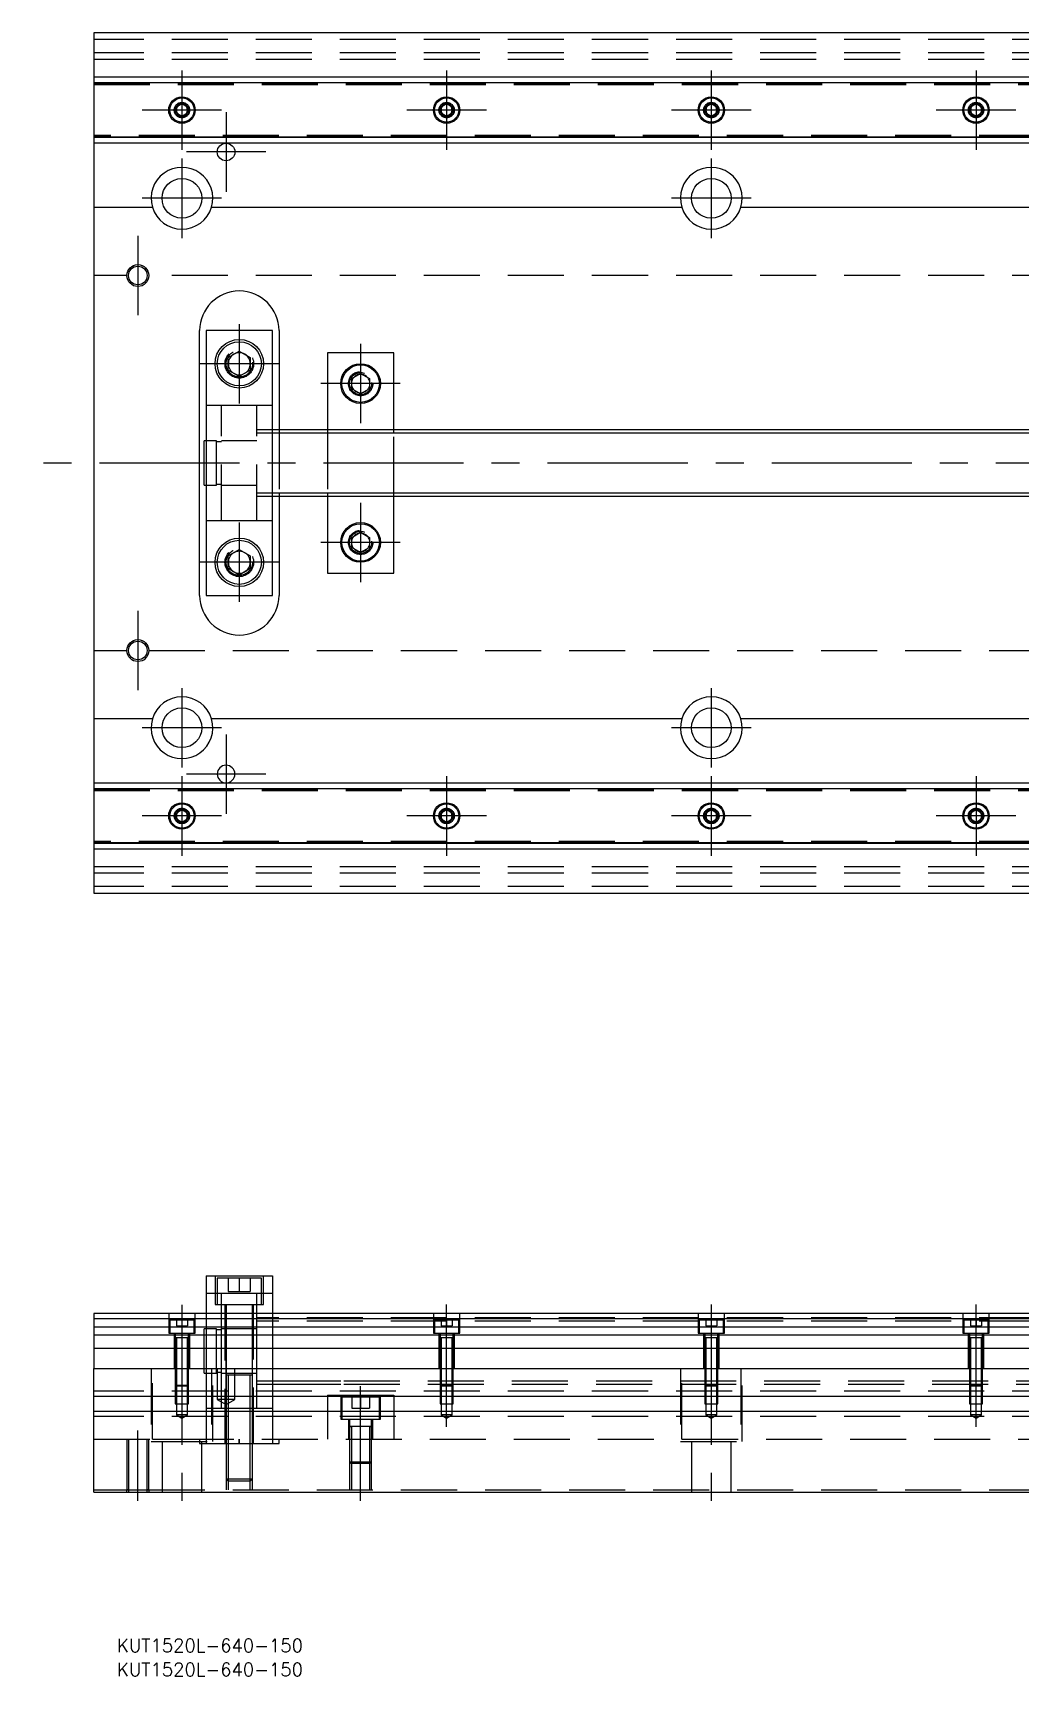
# Model space of a CAD drawing. Extents: x -14 to 849, y -275 to 103.
# Drawn here: x -13.8 to 210, y -275 to 97.5 of the extents above; entities that cross this region are included whole.
import ezdxf

# ---------------------------------------------------------------- set-up
doc = ezdxf.new("R2010")
doc.units = 0
doc.linetypes.add('CENTER', pattern=[50.8, 31.75, -6.35, 6.35, -6.35])
doc.linetypes.add('DASHED', pattern=[19.05, 12.7, -6.35])
doc.layers.get('0').update_dxf_attribs({"linetype": 'CONTINUOUS'})
doc.layers.add('CENTER', color=1, linetype='CENTER')
doc.styles.get("Standard").update_dxf_attribs({"font": 'txt.shx', "height": 3, "bigfont": 'bigfont.shx'})

# ---------------------------------------------------------------- blocks, each defined once
blk = doc.blocks.new('*U2')
at = {"color": 7, "linetype": 'CONTINUOUS'}
blk.add_text('KUT1520L-640-150', height=3, dxfattribs=at).set_placement((5.27, -274.97))
blk = doc.blocks.new('*U3')
at = {"color": 7, "linetype": 'CONTINUOUS'}
blk.add_text('KUT1520L-640-150', height=3, dxfattribs=at).set_placement((5.27, -269.52))

msp = doc.modelspace()

# ---------------------------------------------------------------- linework, layer by layer
at = {"color": 7, "linetype": 'CONTINUOUS'}
for p, q in [((245, 97.5), (0, 97.5)), ((0, 97.5), (0, 87.5)), ((0, 87.5), (245, 87.5)), ((0, 87.5), (0, 86.247728)), ((0, 86.247728), (245, 86.247728)), ((0, 86.247728), (0, 73.752272)), ((18.75, 80.721688), (20, 81.443376)), ((18.75, 79.278312), (18.75, 80.721688)), ((20, 78.556624), (18.75, 79.278312)), ((20, 81.443376), (21.25, 80.721688)), ((21.25, 79.278312), (20, 78.556624)), ((21.25, 80.721688), (21.25, 79.278312)), ((78.75, 80.721688), (80, 81.443376)), ((78.75, 79.278312), (78.75, 80.721688)), ((80, 78.556624), (78.75, 79.278312)), ((80, 81.443376), (81.25, 80.721688)), ((81.25, 79.278312), (80, 78.556624)), ((81.25, 80.721688), (81.25, 79.278312)), ((138.75, 80.721688), (140, 81.443376)), ((138.75, 79.278312), (138.75, 80.721688)), ((140, 78.556624), (138.75, 79.278312)), ((140, 81.443376), (141.25, 80.721688)), ((141.25, 79.278312), (140, 78.556624)), ((141.25, 80.721688), (141.25, 79.278312)), ((198.75, 80.721688), (200, 81.443376)), ((198.75, 79.278312), (198.75, 80.721688)), ((200, 78.556624), (198.75, 79.278312)), ((200, 81.443376), (201.25, 80.721688)), ((201.25, 79.278312), (200, 78.556624)), ((201.25, 80.721688), (201.25, 79.278312)), ((245, 73.752272), (0, 73.752272)), ((0, 73.752272), (0, 72.5)), ((245, 72.5), (0, 72.5)), ((0, 72.5), (0, 58)), ((0, 58), (13.291796, 58)), ((0, 58), (0, -58)), ((26.708204, 58), (133.291796, 58)), ((146.708204, 58), (245, 58)), ((24, -30), (24, 30)), ((40.5, 30), (25.5, 30)), ((25.5, 30), (25.5, -30)), ((40.5, -30), (40.5, 30)), ((42, 30), (42, 7.5)), ((30.5, 23.943376), (33, 25.386752)), ((30.5, 21.056624), (30.5, 23.943376)), ((33, 25.386752), (35.5, 23.943376)), ((35.5, 23.943376), (35.5, 21.056624)), ((68, 25), (53, 25)), ((53, 25), (53, 7.5)), ((68, 7.5), (68, 25)), ((33, 19.613248), (30.5, 21.056624)), ((35.5, 21.056624), (33, 19.613248)), ((58.5, 19.1547), (60.5, 20.309402)), ((58.5, 16.8453), (58.5, 19.1547)), ((60.5, 20.309402), (62.5, 19.1547)), ((62.5, 19.1547), (62.5, 16.8453)), ((60.5, 15.690598), (58.5, 16.8453)), ((62.5, 16.8453), (60.5, 15.690598)), ((245, 7.5), (40.5, 7.5)), ((25, -5), (25, 5)), ((25.5, 5), (25, 5)), ((25, -5), (25.5, -5)), ((40.5, -7.5), (245, -7.5)), ((42, -7.5), (42, -30)), ((53, -7.5), (53, -25)), ((68, -25), (68, -7.5)), ((58.5, -16.8453), (60.5, -15.690598)), ((58.5, -19.1547), (58.5, -16.8453)), ((60.5, -15.690598), (62.5, -16.8453)), ((62.5, -16.8453), (62.5, -19.1547)), ((30.5, -21.056624), (33, -19.613248)), ((30.5, -23.943376), (30.5, -21.056624)), ((33, -19.613248), (35.5, -21.056624)), ((35.5, -21.056624), (35.5, -23.943376)), ((60.5, -20.309402), (58.5, -19.1547)), ((62.5, -19.1547), (60.5, -20.309402)), ((33, -25.386752), (30.5, -23.943376)), ((35.5, -23.943376), (33, -25.386752)), ((53, -25), (68, -25)), ((25.5, -30), (40.5, -30)), ((13.291796, -58), (0, -58)), ((0, -58), (0, -72.5)), ((133.291796, -58), (26.708204, -58)), ((245, -58), (146.708204, -58)), ((0, -72.5), (245, -72.5)), ((0, -72.5), (0, -73.752272)), ((0, -73.752272), (0, -86.247728)), ((0, -73.752272), (245, -73.752272)), ((18.75, -79.278312), (20, -78.556624)), ((18.75, -80.721688), (18.75, -79.278312)), ((20, -81.443376), (18.75, -80.721688)), ((20, -78.556624), (21.25, -79.278312)), ((21.25, -80.721688), (20, -81.443376)), ((21.25, -79.278312), (21.25, -80.721688)), ((78.75, -79.278312), (80, -78.556624)), ((78.75, -80.721688), (78.75, -79.278312)), ((80, -81.443376), (78.75, -80.721688)), ((80, -78.556624), (81.25, -79.278312)), ((81.25, -80.721688), (80, -81.443376)), ((81.25, -79.278312), (81.25, -80.721688)), ((138.75, -79.278312), (140, -78.556624)), ((138.75, -80.721688), (138.75, -79.278312)), ((140, -81.443376), (138.75, -80.721688)), ((140, -78.556624), (141.25, -79.278312)), ((141.25, -80.721688), (140, -81.443376)), ((141.25, -79.278312), (141.25, -80.721688)), ((198.75, -79.278312), (200, -78.556624)), ((198.75, -80.721688), (198.75, -79.278312)), ((200, -81.443376), (198.75, -80.721688)), ((200, -78.556624), (201.25, -79.278312)), ((201.25, -80.721688), (200, -81.443376)), ((201.25, -79.278312), (201.25, -80.721688)), ((245, -86.247728), (0, -86.247728)), ((0, -86.247728), (0, -87.5)), ((245, -87.5), (0, -87.5)), ((0, -87.5), (0, -97.5)), ((0, -97.5), (245, -97.5)), ((25.5, -184.26), (25.5, -192.76)), ((25.5, -184.26), (40.5, -184.26)), ((40.5, -184.26), (40.5, -192.76)), ((0, -192.76), (0, -194.012272)), ((251.5, -192.76), (0, -192.76)), ((0, -194.012272), (0, -195.78668)), ((251.5, -194.012272), (0, -194.012272)), ((0, -195.78668), (251.5, -195.78668)), ((0, -195.78668), (0, -197.683076)), ((251.5, -197.683076), (0, -197.683076)), ((0, -197.683076), (0, -200.737372)), ((0, -200.737372), (0, -205.26)), ((251.5, -200.737372), (0, -200.737372)), ((0, -205.26), (640, -205.26)), ((0, -211.56), (0, -205.26)), ((640, -211.56), (0, -211.56)), ((0, -214.96), (0, -211.56)), ((640, -214.96), (0, -214.96)), ((0, -233.26), (0, -214.96)), ((0, -233.26), (640, -233.26))]:
    msp.add_line(p, q, dxfattribs=at)
at = {"color": 3, "linetype": 'DASHED'}
for p, q in [((640, 96), (0, 96)), ((640, 93), (0, 93)), ((640, 91.5), (0, 91.5)), ((0, 86.1147), (245, 86.1147)), ((0, 86.1), (251.5, 86.1)), ((0, 85.8), (251.5, 85.8)), ((18.5, 80), (18.516134, 80.21941)), ((78.5, 80), (78.516134, 80.21941)), ((141.477374, 80.25955), (141.5, 80)), ((201.477374, 80.25955), (201.5, 80)), ((251.5, 74.2), (0, 74.2)), ((251.5, 73.9), (0, 73.9)), ((245, 73.8853), (0, 73.8853)), ((7.5, 42.5), (0, 42.5)), ((640, 42.5), (12.5, 42.5)), ((35.977798, 22.864306), (36, 22.5)), ((62.983582, 18.286038), (63, 18)), ((29, 13), (25.5, 13)), ((29, -13), (29, 13)), ((37, 13), (29, 13)), ((37, -13), (37, 13)), ((40.5, 13), (37, 13)), ((40.5, 7.5), (37, 7.5)), ((42, 7.5), (42, 6.75)), ((53, 7.5), (53, 6.75)), ((68, 6.75), (68, 7.5)), ((27.85, 5), (25.5, 5)), ((27.85, -5), (27.85, 5)), ((29, 4.8), (27.85, 4.8)), ((37, 5), (29, 5)), ((40.5, 6.75), (37, 6.75)), ((42, 6.75), (42, -6.75)), ((53, 6.75), (53, -6.75)), ((68, -6.75), (68, 6.75)), ((25.5, -5), (27.85, -5)), ((27.85, -4.8), (29, -4.8)), ((29, -5), (37, -5)), ((37, -6.75), (40.5, -6.75)), ((42, -6.75), (42, -7.5)), ((53, -6.75), (53, -7.5)), ((68, -7.5), (68, -6.75)), ((37, -7.5), (40.5, -7.5)), ((25.5, -13), (29, -13)), ((29, -13), (37, -13)), ((37, -13), (40.5, -13)), ((62.983582, -17.713962), (63, -18)), ((30, -22.5), (30.020026, -22.153944)), ((0, -42.5), (7.5, -42.5)), ((12.5, -42.5), (640, -42.5)), ((0, -73.8853), (245, -73.8853)), ((0, -73.9), (251.5, -73.9)), ((0, -74.2), (251.5, -74.2)), ((21.477374, -79.74045), (21.5, -80)), ((81.477374, -79.74045), (81.5, -80)), ((138.5, -80), (138.516134, -79.78059)), ((198.5, -80), (198.516134, -79.78059)), ((251.5, -85.8), (0, -85.8)), ((251.5, -86.1), (0, -86.1)), ((245, -86.1147), (0, -86.1147)), ((640, -91.5), (0, -91.5)), ((640, -93), (0, -93)), ((640, -96), (0, -96)), ((27.5, -184.26), (27.5, -190.76)), ((38, -184.76), (28, -184.76)), ((28, -184.76), (28, -190.76)), ((30.5, -184.76), (30.5, -187.76)), ((33, -184.76), (33, -187.76)), ((35.5, -184.76), (35.5, -187.76)), ((38, -190.76), (38, -184.76)), ((38.5, -190.76), (38.5, -184.26)), ((29, -188.26), (25.5, -188.26)), ((29, -190.76), (29, -188.26)), ((37, -188.26), (29, -188.26)), ((30.5, -187.76), (33, -187.76)), ((33, -187.76), (35.5, -187.76)), ((37, -190.76), (37, -188.26)), ((40.5, -188.26), (37, -188.26)), ((17, -192.76), (17, -197.26)), ((23, -197.26), (23, -192.76)), ((25.5, -192.76), (25.5, -205.26)), ((27.5, -190.76), (38.5, -190.76)), ((29, -192.76), (29, -190.76)), ((29, -201.26), (29, -192.76)), ((29.75, -190.76), (29.75, -222.26)), ((30, -190.76), (30, -192.76)), ((30, -192.76), (30, -205.26)), ((36, -192.76), (36, -190.76)), ((36, -205.26), (36, -192.76)), ((36.25, -222.26), (36.25, -190.76)), ((37, -192.76), (37, -190.76)), ((37, -201.26), (37, -192.76)), ((40.5, -192.76), (40.5, -205.26)), ((77, -192.76), (77, -197.26)), ((83, -197.26), (83, -192.76)), ((137, -192.76), (137, -197.26)), ((143, -197.26), (143, -192.76)), ((197, -192.76), (197, -197.26)), ((203, -197.26), (203, -192.76)), ((17, -197.26), (23, -197.26)), ((22.75, -194.26), (17.25, -194.26)), ((17.25, -194.26), (17.25, -197.26)), ((18.25, -197.26), (18.25, -205.26)), ((18.5, -197.26), (18.5, -198.26)), ((18.75, -194.26), (18.75, -195.56)), ((18.75, -195.56), (20, -195.56)), ((20, -194.26), (20, -195.56)), ((20, -195.56), (21.25, -195.56)), ((21.25, -194.26), (21.25, -195.56)), ((21.5, -198.26), (21.5, -197.26)), ((21.75, -205.26), (21.75, -197.26)), ((22.75, -197.26), (22.75, -194.26)), ((25, -201.26), (25, -196.26)), ((25.5, -196.26), (25, -196.26)), ((27.85, -196.26), (25.5, -196.26)), ((27.85, -201.26), (27.85, -196.26)), ((29, -196.46), (27.85, -196.46)), ((30, -196.26), (29, -196.26)), ((36, -196.26), (30, -196.26)), ((37, -196.26), (36, -196.26)), ((40.5, -193.76), (37, -193.76)), ((40.5, -194.51), (37, -194.51)), ((251.5, -193.76), (40.5, -193.76)), ((251.5, -194.51), (40.5, -194.51)), ((77, -197.26), (83, -197.26)), ((82.75, -194.26), (77.25, -194.26)), ((77.25, -194.26), (77.25, -197.26)), ((78.25, -197.26), (78.25, -205.26)), ((78.5, -197.26), (78.5, -198.26)), ((78.75, -194.26), (78.75, -195.56)), ((78.75, -195.56), (80, -195.56)), ((80, -194.26), (80, -195.56)), ((80, -195.56), (81.25, -195.56)), ((81.25, -194.26), (81.25, -195.56)), ((81.5, -198.26), (81.5, -197.26)), ((81.75, -205.26), (81.75, -197.26)), ((82.75, -197.26), (82.75, -194.26)), ((137, -197.26), (143, -197.26)), ((142.75, -194.26), (137.25, -194.26)), ((137.25, -194.26), (137.25, -197.26)), ((138.25, -197.26), (138.25, -205.26)), ((138.5, -197.26), (138.5, -198.26)), ((138.75, -194.26), (138.75, -195.56)), ((138.75, -195.56), (140, -195.56)), ((140, -194.26), (140, -195.56)), ((140, -195.56), (141.25, -195.56)), ((141.25, -194.26), (141.25, -195.56)), ((141.5, -198.26), (141.5, -197.26)), ((141.75, -205.26), (141.75, -197.26)), ((142.75, -197.26), (142.75, -194.26)), ((197, -197.26), (203, -197.26)), ((202.75, -194.26), (197.25, -194.26)), ((197.25, -194.26), (197.25, -197.26)), ((198.25, -197.26), (198.25, -205.26)), ((198.5, -197.26), (198.5, -198.26)), ((198.75, -194.26), (198.75, -195.56)), ((198.75, -195.56), (200, -195.56)), ((200, -194.26), (200, -195.56)), ((200, -195.56), (201.25, -195.56)), ((201.25, -194.26), (201.25, -195.56)), ((201.5, -198.26), (201.5, -197.26)), ((201.75, -205.26), (201.75, -197.26)), ((202.75, -197.26), (202.75, -194.26)), ((19.998804, -198.26), (18.499994, -198.26)), ((21.500006, -198.26), (18.499994, -198.26)), ((18.5, -198.255), (18.5, -198.26)), ((18.624678, -198.26), (18.5, -198.26)), ((18.5, -198.26), (18.5, -198.265)), ((18.5, -198.26), (18.5, -205.26)), ((19.998804, -198.26), (18.624678, -198.26)), ((18.75, -198.26), (18.75, -205.26)), ((21.500006, -198.26), (19.998804, -198.26)), ((21.37533, -198.26), (19.998804, -198.26)), ((21.25, -205.26), (21.25, -198.26)), ((21.5, -198.26), (21.37533, -198.26)), ((21.5, -198.26), (21.5, -198.255)), ((21.5, -198.265), (21.5, -198.26)), ((21.5, -205.26), (21.5, -198.26)), ((79.998804, -198.26), (78.499994, -198.26)), ((81.500006, -198.26), (78.499994, -198.26)), ((78.5, -198.255), (78.5, -198.26)), ((78.624678, -198.26), (78.5, -198.26)), ((78.5, -198.26), (78.5, -198.265)), ((78.5, -198.26), (78.5, -205.26)), ((79.998804, -198.26), (78.624678, -198.26)), ((78.75, -198.26), (78.75, -205.26)), ((81.500006, -198.26), (79.998804, -198.26)), ((81.37533, -198.26), (79.998804, -198.26)), ((81.25, -205.26), (81.25, -198.26)), ((81.5, -198.26), (81.37533, -198.26)), ((81.5, -198.26), (81.5, -198.255)), ((81.5, -198.265), (81.5, -198.26)), ((81.5, -205.26), (81.5, -198.26)), ((139.998804, -198.26), (138.499994, -198.26)), ((141.500006, -198.26), (138.499994, -198.26)), ((138.5, -198.255), (138.5, -198.26)), ((138.624678, -198.26), (138.5, -198.26)), ((138.5, -198.26), (138.5, -198.265)), ((138.5, -198.26), (138.5, -205.26)), ((139.998804, -198.26), (138.624678, -198.26)), ((138.75, -198.26), (138.75, -205.26)), ((141.500006, -198.26), (139.998804, -198.26)), ((141.37533, -198.26), (139.998804, -198.26)), ((141.25, -205.26), (141.25, -198.26)), ((141.5, -198.26), (141.37533, -198.26)), ((141.5, -198.26), (141.5, -198.255)), ((141.5, -198.265), (141.5, -198.26)), ((141.5, -205.26), (141.5, -198.26)), ((199.998804, -198.26), (198.499994, -198.26)), ((201.500006, -198.26), (198.499994, -198.26)), ((198.5, -198.255), (198.5, -198.26)), ((198.624678, -198.26), (198.5, -198.26)), ((198.5, -198.26), (198.5, -198.265)), ((198.5, -198.26), (198.5, -205.26)), ((199.998804, -198.26), (198.624678, -198.26)), ((198.75, -198.26), (198.75, -205.26)), ((201.500006, -198.26), (199.998804, -198.26)), ((201.37533, -198.26), (199.998804, -198.26)), ((201.25, -205.26), (201.25, -198.26)), ((201.5, -198.26), (201.37533, -198.26)), ((201.5, -198.26), (201.5, -198.255)), ((201.5, -198.265), (201.5, -198.26)), ((201.5, -205.26), (201.5, -198.26)), ((25, -205.26), (25, -201.26)), ((27.85, -205.26), (27.85, -201.26)), ((29, -205.26), (29, -201.26)), ((37, -205.26), (37, -201.26)), ((13, -205.26), (13, -221.76)), ((13.291796, -221.26), (13.291796, -205.26)), ((18.5, -205.26), (18.5, -209.01)), ((18.500006, -205.26), (18.500002, -209.01)), ((18.75, -205.26), (18.75, -209.26)), ((21.25, -209.26), (21.25, -205.26)), ((21.499998, -209.01), (21.499994, -205.26)), ((21.5, -209.01), (21.5, -205.26)), ((25, -206.26), (25, -205.26)), ((25, -206.26), (25.5, -206.26)), ((25.5, -205.26), (25.5, -211.56)), ((25.5, -206.26), (27.85, -206.26)), ((26.708204, -205.26), (26.708204, -221.26)), ((27, -221.76), (27, -205.26)), ((27.85, -206.26), (27.85, -205.26)), ((27.85, -206.06), (29, -206.06)), ((28, -205.26), (28, -212.26)), ((29, -211.56), (29, -205.26)), ((29, -206.26), (30, -206.26)), ((30, -205.26), (30, -206.76)), ((30, -206.26), (36, -206.26)), ((30, -206.755), (30, -206.76)), ((30.349602, -206.76), (30, -206.76)), ((30, -206.76), (30, -211.56)), ((30, -206.76), (30, -206.765)), ((35.65035, -206.76), (30.349602, -206.76)), ((30.5, -206.76), (30.5, -211.56)), ((32, -212.26), (32, -205.26)), ((35.5, -211.56), (35.5, -206.76)), ((36, -206.76), (35.65035, -206.76)), ((36, -206.76), (36, -205.26)), ((36, -206.26), (37, -206.26)), ((36, -206.76), (36, -206.755)), ((36, -211.56), (36, -206.76)), ((36, -206.765), (36, -206.76)), ((37, -211.56), (37, -205.26)), ((37, -208.01), (40.5, -208.01)), ((40.5, -205.26), (40.5, -211.56)), ((40.5, -208.01), (43.291796, -208.01)), ((43.291796, -208.01), (56.708204, -208.01)), ((56.708204, -208.01), (253.291796, -208.01)), ((78.5, -205.26), (78.5, -209.01)), ((78.500006, -205.26), (78.500002, -209.01)), ((78.75, -205.26), (78.75, -209.26)), ((81.25, -209.26), (81.25, -205.26)), ((81.499998, -209.01), (81.499994, -205.26)), ((81.5, -209.01), (81.5, -205.26)), ((133, -205.26), (133, -221.76)), ((133.291796, -221.26), (133.291796, -205.26)), ((138.5, -205.26), (138.5, -209.01)), ((138.500006, -205.26), (138.500002, -209.01)), ((138.75, -205.26), (138.75, -209.26)), ((141.25, -209.26), (141.25, -205.26)), ((141.499998, -209.01), (141.499994, -205.26)), ((141.5, -209.01), (141.5, -205.26)), ((146.708204, -205.26), (146.708204, -221.26)), ((147, -221.76), (147, -205.26)), ((198.5, -205.26), (198.5, -209.01)), ((198.500006, -205.26), (198.500002, -209.01)), ((198.75, -205.26), (198.75, -209.26)), ((201.25, -209.26), (201.25, -205.26)), ((201.499998, -209.01), (201.499994, -205.26)), ((201.5, -209.01), (201.5, -205.26)), ((640, -210.41), (0, -210.41)), ((18.5, -209.01), (21.5, -209.01)), ((18.5, -209.01), (18.75, -209.26)), ((18.500002, -209.01), (18.500006, -211.56)), ((18.500006, -211.56), (18.500006, -213.26)), ((21.25, -209.26), (18.75, -209.26)), ((18.75, -209.26), (18.75, -213.26)), ((21.25, -209.26), (21.5, -209.01)), ((21.25, -213.26), (21.25, -209.26)), ((21.499994, -211.56), (21.499998, -209.01)), ((21.499994, -213.26), (21.499994, -211.56)), ((25.5, -211.56), (25.5, -214.96)), ((32, -212.26), (28, -212.26)), ((28, -212.26), (30, -213.4147)), ((29, -214.26), (29, -211.56)), ((30, -211.56), (30, -214.96)), ((30, -213.4147), (32, -212.26)), ((30.5, -211.56), (30.5, -214.96)), ((35.5, -214.96), (35.5, -211.56)), ((36, -214.96), (36, -211.56)), ((37, -208.76), (40.5, -208.76)), ((37, -214.26), (37, -211.56)), ((40.5, -208.76), (43.291796, -208.76)), ((40.5, -211.56), (40.5, -214.96)), ((43.291796, -208.76), (56.708204, -208.76)), ((53, -211.26), (56.708204, -211.26)), ((53, -211.26), (53, -211.56)), ((53, -211.56), (53, -214.96)), ((56, -211.26), (56, -216.76)), ((56.708204, -211.76), (56.25, -211.76)), ((56.25, -211.76), (56.25, -214.96)), ((56.708204, -208.76), (253.291796, -208.76)), ((56.708204, -211.26), (68, -211.26)), ((64.75, -211.76), (56.708204, -211.76)), ((58.5, -211.76), (58.5, -214.26)), ((60.5, -211.76), (60.5, -214.26)), ((62.5, -211.76), (62.5, -214.26)), ((64.75, -214.96), (64.75, -211.76)), ((65, -216.76), (65, -211.26)), ((68, -211.26), (68, -211.56)), ((68, -211.56), (68, -214.96)), ((78.5, -209.01), (81.5, -209.01)), ((78.5, -209.01), (78.75, -209.26)), ((78.500002, -209.01), (78.500006, -211.56)), ((78.500006, -211.56), (78.500006, -213.26)), ((81.25, -209.26), (78.75, -209.26)), ((78.75, -209.26), (78.75, -213.26)), ((81.25, -209.26), (81.5, -209.01)), ((81.25, -213.26), (81.25, -209.26)), ((81.499994, -211.56), (81.499998, -209.01)), ((81.499994, -213.26), (81.499994, -211.56)), ((138.5, -209.01), (141.5, -209.01)), ((138.5, -209.01), (138.75, -209.26)), ((138.500002, -209.01), (138.500006, -211.56)), ((138.500006, -211.56), (138.500006, -213.26)), ((141.25, -209.26), (138.75, -209.26)), ((138.75, -209.26), (138.75, -213.26)), ((141.25, -209.26), (141.5, -209.01)), ((141.25, -213.26), (141.25, -209.26)), ((141.499994, -211.56), (141.499998, -209.01)), ((141.499994, -213.26), (141.499994, -211.56)), ((198.5, -209.01), (201.5, -209.01)), ((198.5, -209.01), (198.75, -209.26)), ((198.500002, -209.01), (198.500006, -211.56)), ((198.500006, -211.56), (198.500006, -213.26)), ((201.25, -209.26), (198.75, -209.26)), ((198.75, -209.26), (198.75, -213.26)), ((201.25, -209.26), (201.5, -209.01)), ((201.25, -213.26), (201.25, -209.26)), ((201.499994, -211.56), (201.499998, -209.01)), ((201.499994, -213.26), (201.499994, -211.56)), ((18.500006, -213.26), (21.499994, -213.26)), ((18.75, -213.26), (18.75, -215.76)), ((21.25, -215.76), (18.75, -215.76)), ((18.75, -215.76), (20, -216.481688)), ((20, -216.481688), (21.25, -215.76)), ((21.25, -215.76), (21.25, -213.26)), ((25.5, -214.26), (29, -214.26)), ((25.5, -214.96), (25.5, -222.26)), ((29, -214.26), (30, -214.26)), ((30, -214.26), (30.5, -214.26)), ((30, -214.96), (30, -222.26)), ((30.5, -214.26), (35.5, -214.26)), ((30.5, -214.96), (30.5, -222.26)), ((35.5, -214.26), (36, -214.26)), ((35.5, -222.26), (35.5, -214.96)), ((36, -214.26), (37, -214.26)), ((36, -222.26), (36, -214.96)), ((37, -214.26), (40.5, -214.26)), ((40.5, -214.96), (40.5, -222.26)), ((53, -214.96), (53, -221.26)), ((56.25, -214.96), (56.25, -216.76)), ((58.5, -214.26), (60.5, -214.26)), ((60.5, -214.26), (62.5, -214.26)), ((64.75, -216.76), (64.75, -214.96)), ((68, -214.96), (68, -221.26)), ((78.500006, -213.26), (81.499994, -213.26)), ((78.75, -213.26), (78.75, -215.76)), ((81.25, -215.76), (78.75, -215.76)), ((78.75, -215.76), (80, -216.481688)), ((80, -216.481688), (81.25, -215.76)), ((81.25, -215.76), (81.25, -213.26)), ((138.500006, -213.26), (141.499994, -213.26)), ((138.75, -213.26), (138.75, -215.76)), ((141.25, -215.76), (138.75, -215.76)), ((138.75, -215.76), (140, -216.481688)), ((140, -216.481688), (141.25, -215.76)), ((141.25, -215.76), (141.25, -213.26)), ((198.500006, -213.26), (201.499994, -213.26)), ((198.75, -213.26), (198.75, -215.76)), ((201.25, -215.76), (198.75, -215.76)), ((198.75, -215.76), (200, -216.481688)), ((200, -216.481688), (201.25, -215.76)), ((201.25, -215.76), (201.25, -213.26)), ((640, -216.11), (0, -216.11)), ((56, -216.76), (65, -216.76)), ((57.75, -216.76), (57.75, -221.26)), ((58, -216.76), (58, -218.365)), ((58, -218.355), (58, -221.26)), ((58, -218.36), (58.257448, -218.36)), ((58.257468, -218.36), (58, -218.36)), ((62.742552, -218.36), (58.257468, -218.36)), ((58.4, -218.36), (58.4, -221.26)), ((62.6, -221.26), (62.6, -218.36)), ((63, -218.36), (62.742552, -218.36)), ((62.742602, -218.36), (63, -218.36)), ((63, -218.365), (63, -216.76)), ((63, -221.26), (63, -218.355)), ((63.25, -221.26), (63.25, -216.76)), ((0, -221.26), (583.291796, -221.26)), ((7.500006, -221.26), (7.500006, -232.76)), ((7.9, -221.26), (7.9, -232.76)), ((12.1, -232.76), (12.1, -221.26)), ((12.499994, -232.76), (12.499994, -221.26)), ((13, -221.76), (27, -221.76)), ((13.291796, -221.26), (26.708204, -221.26)), ((15.5, -221.76), (15.5, -233.26)), ((24, -221.26), (24, -222.26)), ((24, -222.26), (33, -222.26)), ((24.5, -233.26), (24.5, -221.76)), ((30, -222.26), (30, -230.26)), ((30.000006, -222.26), (30.000006, -230.260006)), ((30.5, -222.26), (30.5, -230.76)), ((33, -221.26), (33, -222.26)), ((33, -222.26), (33, -221.26)), ((33, -222.26), (42, -222.26)), ((35.5, -230.76), (35.5, -222.26)), ((35.999994, -230.260006), (35.999994, -222.26)), ((36, -230.26), (36, -222.26)), ((42, -222.26), (42, -221.26)), ((58, -221.26), (58, -226.36)), ((58.000006, -221.26), (58.000006, -226.360006)), ((58.4, -221.26), (58.4, -226.76)), ((62.6, -226.76), (62.6, -221.26)), ((62.999994, -226.360006), (62.999994, -221.26)), ((63, -226.36), (63, -221.26)), ((133, -221.76), (147, -221.76)), ((133.291796, -221.26), (146.708204, -221.26)), ((135.5, -221.76), (135.5, -233.26)), ((144.5, -233.26), (144.5, -221.76)), ((58, -226.36), (63, -226.36)), ((58, -226.36), (58.4, -226.76)), ((58.000006, -226.360006), (58.000006, -232.76)), ((62.6, -226.76), (58.4, -226.76)), ((58.4, -226.76), (58.4, -232.76)), ((62.6, -226.76), (63, -226.36)), ((62.6, -232.76), (62.6, -226.76)), ((62.999994, -232.76), (62.999994, -226.360006)), ((30, -230.26), (36, -230.26)), ((30, -230.26), (30.5, -230.76)), ((30.000006, -230.260006), (30.000006, -232.76)), ((35.5, -230.76), (30.5, -230.76)), ((30.5, -230.76), (30.5, -232.76)), ((35.5, -230.76), (36, -230.26)), ((35.5, -232.76), (35.5, -230.76)), ((35.999994, -232.76), (35.999994, -230.260006)), ((0, -232.76), (7.500006, -232.76)), ((7.9, -232.76), (7.500006, -232.76)), ((7.500006, -233.26), (7.500006, -232.76)), ((7.500006, -232.76), (7.9, -232.76)), ((7.9, -232.76), (12.1, -232.76)), ((7.9, -232.76), (7.9, -233.26)), ((12.499994, -232.76), (12.1, -232.76)), ((12.1, -233.26), (12.1, -232.76)), ((12.1, -232.76), (12.499994, -232.76)), ((12.499994, -232.76), (12.499994, -233.26)), ((12.499994, -232.76), (640, -232.76))]:
    msp.add_line(p, q, dxfattribs=at)
at = {"color": 3, "linetype": 'CONTINUOUS'}
for p, q in [((245, 6.75), (40.5, 6.75)), ((40.5, -6.75), (245, -6.75))]:
    msp.add_line(p, q, dxfattribs=at)
at = {"color": 7, "linetype": 'CONTINUOUS'}
for centre, radius in [((20, 80), 3), ((20, 80), 2.75), ((80, 80), 3), ((80, 80), 2.75), ((140, 80), 3), ((140, 80), 2.75), ((200, 80), 3), ((200, 80), 2.75), ((30, 70.5), 2), ((20, 60), 4.5), ((140, 60), 4.5), ((10, 42.5), 2.1), ((33, 22.5), 5.5), ((33, 22.5), 5), ((60.5, 18), 4.5), ((60.5, 18), 4.25), ((60.5, -18), 4.5), ((60.5, -18), 4.25), ((33, -22.5), 5.5), ((33, -22.5), 5), ((10, -42.5), 2.1), ((20, -60), 4.5), ((140, -60), 4.5), ((20, -80), 3), ((20, -80), 2.75), ((80, -80), 3), ((80, -80), 2.75), ((140, -80), 3), ((140, -80), 2.75), ((200, -80), 3), ((200, -80), 2.75)]:
    msp.add_circle(centre, radius, dxfattribs=at)
at = {"color": 3, "linetype": 'DASHED'}
for centre, radius in [((20, 80), 1.75), ((20, 80), 1.5), ((80, 80), 1.75), ((80, 80), 1.5), ((140, 80), 1.75), ((140, 80), 1.5), ((200, 80), 1.75), ((200, 80), 1.5), ((33, 22.5), 3.25), ((33, 22.5), 3), ((60.5, 18), 2.75), ((60.5, 18), 2.5), ((60.5, -18), 2.75), ((60.5, -18), 2.5), ((33, -22.5), 3.25), ((33, -22.5), 3), ((20, -80), 1.75), ((20, -80), 1.5), ((80, -80), 1.75), ((80, -80), 1.5), ((140, -80), 1.75), ((140, -80), 1.5), ((200, -80), 1.75), ((200, -80), 1.5)]:
    msp.add_circle(centre, radius, dxfattribs=at)
at = {"color": 3, "linetype": 'CONTINUOUS'}
for centre in [(10, 42.5), (10, -42.5)]:
    msp.add_circle(centre, 2.5, dxfattribs=at)
at = {"color": 7, "linetype": 'CONTINUOUS'}
for centre, radius, start, end in [((20, 80), 1.25, 120, 180), ((20, 80), 1.25, 180, 240), ((20, 80), 1.25, 60, 120), ((20, 80), 1.25, 240, 300), ((20, 80), 1.25, 0, 60), ((20, 80), 1.25, 300, 0), ((80, 80), 1.25, 120, 180), ((80, 80), 1.25, 180, 240), ((80, 80), 1.25, 60, 120), ((80, 80), 1.25, 240, 300), ((80, 80), 1.25, 0, 60), ((80, 80), 1.25, 300, 0), ((140, 80), 1.25, 120, 180), ((140, 80), 1.25, 180, 240), ((140, 80), 1.25, 60, 120), ((140, 80), 1.25, 240, 300), ((140, 80), 1.25, 0, 60), ((140, 80), 1.25, 300, 0), ((200, 80), 1.25, 120, 180), ((200, 80), 1.25, 180, 240), ((200, 80), 1.25, 60, 120), ((200, 80), 1.25, 240, 300), ((200, 80), 1.25, 0, 60), ((200, 80), 1.25, 300, 0), ((20, 60), 7, 343.39845, 196.60155), ((140, 60), 7, 343.39845, 196.60155), ((20, 60), 7, 196.60155, 343.39845), ((140, 60), 7, 196.60155, 343.39845), ((33, 30), 9, 90, 180), ((33, 30), 9, 0, 90), ((33, 22.5), 2.5, 120, 180), ((33, 22.5), 2.5, 180, 240), ((33, 22.5), 2.5, 60, 120), ((33, 22.5), 2.5, 0, 60), ((33, 22.5), 2.5, 300, 0), ((33, 22.5), 2.5, 240, 300), ((60.5, 18), 2.1, 162.24721, 180), ((60.5, 18), 2.1, 137.75279, 162.24721), ((60.5, 18), 2.1, 102.24721, 137.75279), ((60.5, 18), 2.1, 77.75279, 102.24721), ((60.5, 18), 2.1, 42.24721, 77.75279), ((60.5, 18), 2.1, 17.75279, 42.24721), ((60.5, 18), 2.1, 342.24721, 17.75279), ((60.5, 18), 2.1, 180, 197.75279), ((60.5, 18), 2.1, 197.75279, 222.24721), ((60.5, 18), 2.1, 222.24721, 257.75279), ((60.5, 18), 2.1, 257.75279, 282.24721), ((60.5, 18), 2.1, 282.24721, 317.75279), ((60.5, 18), 2.1, 317.75279, 342.24721), ((60.5, -18), 2.1, 162.24721, 180), ((60.5, -18), 2.1, 180, 197.75279), ((60.5, -18), 2.1, 137.75279, 162.24721), ((60.5, -18), 2.1, 102.24721, 137.75279), ((60.5, -18), 2.1, 77.75279, 102.24721), ((60.5, -18), 2.1, 42.24721, 77.75279), ((60.5, -18), 2.1, 17.75279, 42.24721), ((60.5, -18), 2.1, 342.24721, 17.75279), ((33, -22.5), 2.5, 120, 180), ((33, -22.5), 2.5, 60, 120), ((33, -22.5), 2.5, 0, 60), ((60.5, -18), 2.1, 197.75279, 222.24721), ((60.5, -18), 2.1, 222.24721, 257.75279), ((60.5, -18), 2.1, 257.75279, 282.24721), ((60.5, -18), 2.1, 282.24721, 317.75279), ((60.5, -18), 2.1, 317.75279, 342.24721), ((33, -22.5), 2.5, 180, 240), ((33, -22.5), 2.5, 240, 300), ((33, -22.5), 2.5, 300, 0), ((33, -30), 9, 180, 270), ((33, -30), 9, 270, 0), ((20, -60), 7, 16.60155, 163.39845), ((140, -60), 7, 16.60155, 163.39845), ((20, -60), 7, 163.39845, 16.60155), ((140, -60), 7, 163.39845, 16.60155), ((30, -70.5), 2, 90, 270), ((30, -70.5), 2, 270, 90), ((20, -80), 1.25, 120, 180), ((20, -80), 1.25, 180, 240), ((20, -80), 1.25, 60, 120), ((20, -80), 1.25, 240, 300), ((20, -80), 1.25, 0, 60), ((20, -80), 1.25, 300, 0), ((80, -80), 1.25, 120, 180), ((80, -80), 1.25, 180, 240), ((80, -80), 1.25, 60, 120), ((80, -80), 1.25, 240, 300), ((80, -80), 1.25, 0, 60), ((80, -80), 1.25, 300, 0), ((140, -80), 1.25, 120, 180), ((140, -80), 1.25, 180, 240), ((140, -80), 1.25, 60, 120), ((140, -80), 1.25, 240, 300), ((140, -80), 1.25, 0, 60), ((140, -80), 1.25, 300, 0), ((200, -80), 1.25, 120, 180), ((200, -80), 1.25, 180, 240), ((200, -80), 1.25, 60, 120), ((200, -80), 1.25, 240, 300), ((200, -80), 1.25, 0, 60), ((200, -80), 1.25, 300, 0)]:
    msp.add_arc(centre, radius, start, end, dxfattribs=at)
at = {"layer": 'CENTER', "color": 1, "linetype": 'CENTER'}
for p, q in [((20, 89), (20, 71)), ((80, 89), (80, 71)), ((140, 89), (140, 71)), ((200, 89), (200, 71)), ((29, 80), (11, 80)), ((30, 79.5), (30, 61.5)), ((89, 80), (71, 80)), ((149, 80), (131, 80)), ((209, 80), (191, 80)), ((20, 69), (20, 51)), ((39, 70.5), (21, 70.5)), ((140, 69), (140, 51)), ((29, 60), (11, 60)), ((149, 60), (131, 60)), ((10, 51.5), (10, 33.5)), ((33, 31.5), (33, 13.5)), ((60.5, 27), (60.5, 9)), ((42, 22.5), (24, 22.5)), ((69.5, 18), (51.5, 18)), ((693.445, 0), (-13.795, 0)), ((60.5, -9), (60.5, -27)), ((33, -13.5), (33, -31.5)), ((69.5, -18), (51.5, -18)), ((42, -22.5), (24, -22.5)), ((10, -33.5), (10, -51.5)), ((20, -51), (20, -69)), ((140, -51), (140, -69)), ((29, -60), (11, -60)), ((30, -61.5), (30, -79.5)), ((149, -60), (131, -60)), ((39, -70.5), (21, -70.5)), ((20, -71), (20, -89)), ((80, -71), (80, -89)), ((140, -71), (140, -89)), ((200, -71), (200, -89)), ((29, -80), (11, -80)), ((89, -80), (71, -80)), ((149, -80), (131, -80)), ((209, -80), (191, -80)), ((20, -190.783898), (20, -235.26)), ((80, -218.481688), (80, -190.76)), ((140, -190.76), (140, -235.26)), ((200, -218.481688), (200, -190.76)), ((30, -214.9147), (30, -203.26)), ((60.5, -235.26), (60.5, -209.26)), ((10, -235.26), (10, -219.26))]:
    msp.add_line(p, q, dxfattribs=at)

# ---------------------------------------------------------------- block references
at = {"color": 7, "linetype": 'CONTINUOUS'}
for name in ['*U3', '*U2']:
    msp.add_blockref(name, (0, 0), dxfattribs=at)

doc.saveas('drawing.dxf')
